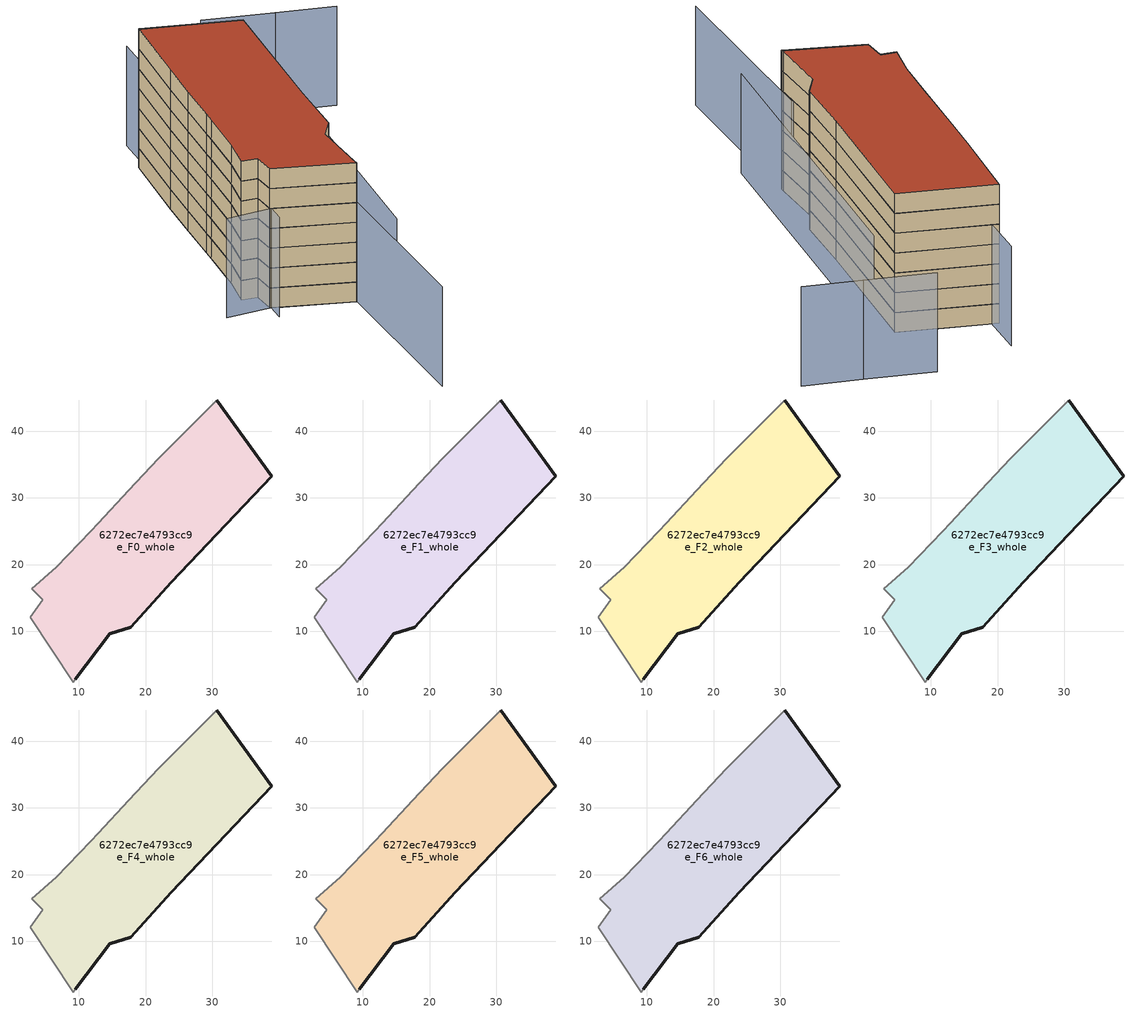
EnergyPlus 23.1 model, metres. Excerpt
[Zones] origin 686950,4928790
6272ec7e4793cc9e_F0_whole
 floor ground (EU_floor_Construction): 23.84,17.35 38.92,33.25 30.63,44.66 21.92,35.83 17.46,31.12 12.88,26.23 11.78,25.01 6.63,19.63 2.98,16.44 4.58,14.78 2.69,12.1 9.17,2.43 9.48,2.84 14.66,9.63 17.75,10.62 z0
 wall outside (EU_wall_Construction): 30.63,44.66 38.92,33.25 23.84,17.35 17.75,10.62 14.66,9.63 9.48,2.84 z0:3
 wall adiabatic (EU_wall_Construction): 9.48,2.84 9.17,2.43 2.69,12.1 4.58,14.78 2.98,16.44 6.63,19.63 11.78,25.01 12.88,26.23 17.46,31.12 21.92,35.83 30.63,44.66 z0:3
6272ec7e4793cc9e_F1_whole
 floor to 6272ec7e4793cc9e_F0_whole (EU_floor_Construction): 23.84,17.35 38.92,33.25 30.63,44.66 21.92,35.83 17.46,31.12 12.88,26.23 11.78,25.01 6.63,19.63 2.98,16.44 4.58,14.78 2.69,12.1 9.17,2.43 9.48,2.84 14.66,9.63 17.75,10.62 z3
 wall outside (EU_wall_Construction): 30.63,44.66 38.92,33.25 23.84,17.35 17.75,10.62 14.66,9.63 9.48,2.84 z3:6
 wall adiabatic (EU_wall_Construction): 9.48,2.84 9.17,2.43 2.69,12.1 4.58,14.78 2.98,16.44 6.63,19.63 11.78,25.01 12.88,26.23 17.46,31.12 21.92,35.83 30.63,44.66 z3:6
6272ec7e4793cc9e_F2_whole
 floor to 6272ec7e4793cc9e_F1_whole (EU_floor_Construction): 23.84,17.35 38.92,33.25 30.63,44.66 21.92,35.83 17.46,31.12 12.88,26.23 11.78,25.01 6.63,19.63 2.98,16.44 4.58,14.78 2.69,12.1 9.17,2.43 9.48,2.84 14.66,9.63 17.75,10.62 z6
 wall outside (EU_wall_Construction): 30.63,44.66 38.92,33.25 23.84,17.35 17.75,10.62 14.66,9.63 9.48,2.84 z6:9
 wall adiabatic (EU_wall_Construction): 9.48,2.84 9.17,2.43 2.69,12.1 4.58,14.78 2.98,16.44 6.63,19.63 11.78,25.01 12.88,26.23 17.46,31.12 21.92,35.83 30.63,44.66 z6:9
6272ec7e4793cc9e_F3_whole
 floor to 6272ec7e4793cc9e_F2_whole (EU_floor_Construction): 23.84,17.35 38.92,33.25 30.63,44.66 21.92,35.83 17.46,31.12 12.88,26.23 11.78,25.01 6.63,19.63 2.98,16.44 4.58,14.78 2.69,12.1 9.17,2.43 9.48,2.84 14.66,9.63 17.75,10.62 z9
 wall outside (EU_wall_Construction): 30.63,44.66 38.92,33.25 23.84,17.35 17.75,10.62 14.66,9.63 9.48,2.84 z9:12
 wall adiabatic (EU_wall_Construction): 9.48,2.84 9.17,2.43 2.69,12.1 4.58,14.78 2.98,16.44 6.63,19.63 11.78,25.01 12.88,26.23 17.46,31.12 21.92,35.83 30.63,44.66 z9:12
6272ec7e4793cc9e_F4_whole
 floor to 6272ec7e4793cc9e_F3_whole (EU_floor_Construction): 23.84,17.35 38.92,33.25 30.63,44.66 21.92,35.83 17.46,31.12 12.88,26.23 11.78,25.01 6.63,19.63 2.98,16.44 4.58,14.78 2.69,12.1 9.17,2.43 9.48,2.84 14.66,9.63 17.75,10.62 z12
 wall outside (EU_wall_Construction): 30.63,44.66 38.92,33.25 23.84,17.35 17.75,10.62 14.66,9.63 9.48,2.84 z12:15
 wall adiabatic (EU_wall_Construction): 9.48,2.84 9.17,2.43 2.69,12.1 4.58,14.78 2.98,16.44 6.63,19.63 11.78,25.01 12.88,26.23 17.46,31.12 21.92,35.83 30.63,44.66 z12:15
6272ec7e4793cc9e_F5_whole
 floor to 6272ec7e4793cc9e_F4_whole (EU_floor_Construction): 23.84,17.35 38.92,33.25 30.63,44.66 21.92,35.83 17.46,31.12 12.88,26.23 11.78,25.01 6.63,19.63 2.98,16.44 4.58,14.78 2.69,12.1 9.17,2.43 9.48,2.84 14.66,9.63 17.75,10.62 z15
 wall outside (EU_wall_Construction): 30.63,44.66 38.92,33.25 23.84,17.35 17.75,10.62 14.66,9.63 9.48,2.84 z15:18
 wall adiabatic (EU_wall_Construction): 9.48,2.84 9.17,2.43 2.69,12.1 4.58,14.78 2.98,16.44 6.63,19.63 11.78,25.01 12.88,26.23 17.46,31.12 21.92,35.83 30.63,44.66 z15:18
6272ec7e4793cc9e_F6_whole
 floor to 6272ec7e4793cc9e_F5_whole (EU_floor_Construction): 23.84,17.35 38.92,33.25 30.63,44.66 21.92,35.83 17.46,31.12 12.88,26.23 11.78,25.01 6.63,19.63 2.98,16.44 4.58,14.78 2.69,12.1 9.17,2.43 9.48,2.84 14.66,9.63 17.75,10.62 z18
 wall outside (EU_wall_Construction): 30.63,44.66 38.92,33.25 23.84,17.35 17.75,10.62 14.66,9.63 9.48,2.84 z18:21
 wall adiabatic (EU_wall_Construction): 9.48,2.84 9.17,2.43 2.69,12.1 4.58,14.78 2.98,16.44 6.63,19.63 11.78,25.01 12.88,26.23 17.46,31.12 21.92,35.83 30.63,44.66 z18:21
 roof outside (EU_roof_Construction): 30.63,44.66 38.92,33.25 23.84,17.35 17.75,10.62 14.66,9.63 9.48,2.84 9.17,2.43 2.69,12.1 4.58,14.78 2.98,16.44 6.63,19.63 11.78,25.01 12.88,26.23 17.46,31.12 21.92,35.83 z21
shading: -2.27,16.13 11.41,5.02 / 11.41,5.02 -7.22,-17.92 / 7.37,-4.32 40.77,30.99 / 35.54,48.73 1.06,9.97 / 57.72,28.41 52.53,35.08 / 52.57,35.02 46.44,43.03 z0:15
[Building]
EU S2 Campaign: North Axis=0; Terrain=City; Solar Distribution=FullExterior
[Site:Location]
Bologna: Latitude=44.5; Longitude=11.25; Time Zone=1; Elevation=37
[SizingPeriod:WeatherFileDays]
AnnualSizingPeriod: Begin Month=1; Begin Day of Month=1; End Month=12; End Day of Month=31; Day of Week for Start Day=Monday; Use Weather File Daylight Saving Period=No; Use Weather File Rain and Snow Indicators=No
[MATERIAL]
EU_InternalMass_Material: Roughness=MediumRough; Thickness=0.1; Conductivity=1; Density=1800; Specific Heat=900; Thermal Absorptance=0.9; Solar Absorptance=0.7; Visible Absorptance=0.7
[MATERIAL:NOMASS] Roughness=MediumRough; Thermal Absorptance=0.9; Solar Absorptance=0.7; Visible Absorptance=0.7
Name | Thermal Resistance
EU_wall_NoMass | 0.905828
EU_roof_NoMass | 0.37593
EU_floor_NoMass | 0.67114
[CONSTRUCTION]
EU_wall_Construction: EU_wall_NoMass
EU_roof_Construction: EU_roof_NoMass
EU_floor_Construction: EU_floor_NoMass
EU_InternalMass_Construction: EU_InternalMass_Material
[ZONE] Type=1; Multiplier=1; Ceiling Height=autocalculate; Volume=1755.77; Floor Area=autocalculate; Part of Total Floor Area=Yes
6272ec7e4793cc9e_F0_whole; 6272ec7e4793cc9e_F1_whole; 6272ec7e4793cc9e_F2_whole; 6272ec7e4793cc9e_F3_whole; 6272ec7e4793cc9e_F4_whole; 6272ec7e4793cc9e_F5_whole; 6272ec7e4793cc9e_F6_whole
[INTERNALMASS] Construction=EU_InternalMass_Construction; Surface Area=504.96
Name | Zone or ZoneList
6272ec7e4793cc9e_F0_whole_EU_InternalMass | 6272ec7e4793cc9e_F0_whole
6272ec7e4793cc9e_F1_whole_EU_InternalMass | 6272ec7e4793cc9e_F1_whole
6272ec7e4793cc9e_F2_whole_EU_InternalMass | 6272ec7e4793cc9e_F2_whole
6272ec7e4793cc9e_F3_whole_EU_InternalMass | 6272ec7e4793cc9e_F3_whole
6272ec7e4793cc9e_F4_whole_EU_InternalMass | 6272ec7e4793cc9e_F4_whole
6272ec7e4793cc9e_F5_whole_EU_InternalMass | 6272ec7e4793cc9e_F5_whole
6272ec7e4793cc9e_F6_whole_EU_InternalMass | 6272ec7e4793cc9e_F6_whole
[OTHEREQUIPMENT] Fuel Type=Electricity; Design Level Calculation Method=Watts/Area; Power per Zone Floor Area=1; Fraction Latent=0; Fraction Radiant=0; Fraction Lost=0; Carbon Dioxide Generation Rate=0; EndUse Subcategory=EU_Step8_InternalGains
Name | Zone or ZoneList or Space or SpaceList | Schedule
EU_Step8_InternalGain_6272ec7e4793cc9e_F0_whole_f000 | 6272ec7e4793cc9e_F0_whole | EU_Step8_GainSchedule_6272ec7e4793cc9e_F0_whole_f000
EU_Step8_InternalGain_6272ec7e4793cc9e_F1_whole_f000 | 6272ec7e4793cc9e_F1_whole | EU_Step8_GainSchedule_6272ec7e4793cc9e_F1_whole_f000
EU_Step8_InternalGain_6272ec7e4793cc9e_F2_whole_f000 | 6272ec7e4793cc9e_F2_whole | EU_Step8_GainSchedule_6272ec7e4793cc9e_F2_whole_f000
EU_Step8_InternalGain_6272ec7e4793cc9e_F3_whole_f000 | 6272ec7e4793cc9e_F3_whole | EU_Step8_GainSchedule_6272ec7e4793cc9e_F3_whole_f000
EU_Step8_InternalGain_6272ec7e4793cc9e_F4_whole_f000 | 6272ec7e4793cc9e_F4_whole | EU_Step8_GainSchedule_6272ec7e4793cc9e_F4_whole_f000
EU_Step8_InternalGain_6272ec7e4793cc9e_F5_whole_f000 | 6272ec7e4793cc9e_F5_whole | EU_Step8_GainSchedule_6272ec7e4793cc9e_F5_whole_f000
EU_Step8_InternalGain_6272ec7e4793cc9e_F6_whole_f000 | 6272ec7e4793cc9e_F6_whole | EU_Step8_GainSchedule_6272ec7e4793cc9e_F6_whole_f000
[ZONEVENTILATION:DESIGNFLOWRATE] Schedule=EU_AlwaysOn; Design Flow Rate Calculation Method=AirChanges/Hour; Air Changes per Hour=0.73129; Ventilation Type=Natural; Fan Pressure Rise=0; Fan Total Efficiency=1; Constant Term Coefficient=1; Temperature Term Coefficient=0; Velocity Term Coefficient=0; Velocity Squared Term Coefficient=0; Minimum Indoor Temperature=-100; Maximum Indoor Temperature=100; Delta Temperature=-100; Minimum Outdoor Temperature=-100; Maximum Outdoor Temperature=100; Maximum Wind Speed=40
Name | Zone or ZoneList or Space or SpaceList
EU_ConstantAir_6272ec7e4793cc9e_F0_whole | 6272ec7e4793cc9e_F0_whole
EU_ConstantAir_6272ec7e4793cc9e_F1_whole | 6272ec7e4793cc9e_F1_whole
EU_ConstantAir_6272ec7e4793cc9e_F2_whole | 6272ec7e4793cc9e_F2_whole
EU_ConstantAir_6272ec7e4793cc9e_F3_whole | 6272ec7e4793cc9e_F3_whole
EU_ConstantAir_6272ec7e4793cc9e_F4_whole | 6272ec7e4793cc9e_F4_whole
EU_ConstantAir_6272ec7e4793cc9e_F5_whole | 6272ec7e4793cc9e_F5_whole
EU_ConstantAir_6272ec7e4793cc9e_F6_whole | 6272ec7e4793cc9e_F6_whole
[HVACTEMPLATE:THERMOSTAT] Constant Heating Setpoint=20; Constant Cooling Setpoint=50
EU_HeatOnly_6272ec7e4793cc9e_F0_whole; EU_HeatOnly_6272ec7e4793cc9e_F1_whole; EU_HeatOnly_6272ec7e4793cc9e_F2_whole; EU_HeatOnly_6272ec7e4793cc9e_F3_whole; EU_HeatOnly_6272ec7e4793cc9e_F4_whole; EU_HeatOnly_6272ec7e4793cc9e_F5_whole; EU_HeatOnly_6272ec7e4793cc9e_F6_whole
[HVACTEMPLATE:ZONE:IDEALLOADSAIRSYSTEM] System Availability Schedule=EU_AlwaysOn; Maximum Heating Supply Air Temperature=50; Minimum Cooling Supply Air Temperature=13; Maximum Heating Supply Air Humidity Ratio=0.0156; Minimum Cooling Supply Air Humidity Ratio=0.0077; Heating Limit=NoLimit; Cooling Limit=NoLimit; Heating Availability Schedule=EU_AlwaysOn; Cooling Availability Schedule=EU_CoolingOff; Dehumidification Control Type=ConstantSensibleHeatRatio; Cooling Sensible Heat Ratio=0.7; Dehumidification Setpoint=60; Humidification Control Type=None; Humidification Setpoint=30; Outdoor Air Method=None; Outdoor Air Flow Rate per Person=0.00944; Outdoor Air Flow Rate per Zone Floor Area=0; Outdoor Air Flow Rate per Zone=0; Demand Controlled Ventilation Type=None; Outdoor Air Economizer Type=NoEconomizer; Heat Recovery Type=None; Sensible Heat Recovery Effectiveness=0.7; Latent Heat Recovery Effectiveness=0.65
Name | Template Thermostat
6272ec7e4793cc9e_F0_whole | EU_HeatOnly_6272ec7e4793cc9e_F0_whole
6272ec7e4793cc9e_F1_whole | EU_HeatOnly_6272ec7e4793cc9e_F1_whole
6272ec7e4793cc9e_F2_whole | EU_HeatOnly_6272ec7e4793cc9e_F2_whole
6272ec7e4793cc9e_F3_whole | EU_HeatOnly_6272ec7e4793cc9e_F3_whole
6272ec7e4793cc9e_F4_whole | EU_HeatOnly_6272ec7e4793cc9e_F4_whole
6272ec7e4793cc9e_F5_whole | EU_HeatOnly_6272ec7e4793cc9e_F5_whole
6272ec7e4793cc9e_F6_whole | EU_HeatOnly_6272ec7e4793cc9e_F6_whole
[SIZING:ZONE] Zone Cooling Design Supply Air Temperature Input Method=SupplyAirTemperature; Zone Cooling Design Supply Air Temperature=13; Zone Heating Design Supply Air Temperature Input Method=SupplyAirTemperature; Zone Heating Design Supply Air Temperature=50; Zone Cooling Design Supply Air Humidity Ratio=0.008; Zone Heating Design Supply Air Humidity Ratio=0.008; Cooling Design Air Flow Method=DesignDay; Cooling Design Air Flow Rate=0; Cooling Minimum Air Flow per Zone Floor Area=0.000762; Cooling Minimum Air Flow=0; Cooling Minimum Air Flow Fraction=0.2; Heating Design Air Flow Method=DesignDay; Heating Design Air Flow Rate=0; Heating Maximum Air Flow per Zone Floor Area=0.002032; Heating Maximum Air Flow=0.141576; Heating Maximum Air Flow Fraction=0.3; Account for Dedicated Outdoor Air System=No; Dedicated Outdoor Air System Control Strategy=NeutralSupplyAir; Dedicated Outdoor Air Low Setpoint Temperature for Design=autosize; Dedicated Outdoor Air High Setpoint Temperature for Design=autosize; Zone Load Sizing Method=Sensible Load Only No Latent Load; Zone Latent Cooling Design Supply Air Humidity Ratio Input Method=HumidityRatioDifference; Zone Cooling Design Supply Air Humidity Ratio Difference=0.005; Zone Latent Heating Design Supply Air Humidity Ratio Input Method=HumidityRatioDifference; Zone Humidification Design Supply Air Humidity Ratio Difference=0.005
6272ec7e4793cc9e_F0_whole; 6272ec7e4793cc9e_F1_whole; 6272ec7e4793cc9e_F2_whole; 6272ec7e4793cc9e_F3_whole; 6272ec7e4793cc9e_F4_whole; 6272ec7e4793cc9e_F5_whole; 6272ec7e4793cc9e_F6_whole
[SCHEDULE:CONSTANT]
Name | Hourly Value
EU_AlwaysOn | 1
EU_CoolingOff | 0
[SCHEDULE:FILE] Column Number=1; Rows to Skip at Top=0; Number of Hours of Data=8760; Column Separator=Comma; Interpolate to Timestep=No; Minutes per Item=60; Adjust Schedule for Daylight Savings=Yes
Name | File
EU_Step8_GainSchedule_6272ec7e4793cc9e_F0_whole_f000 | ../../schedules/6272ec7e4793cc9e/6272ec7e4793cc9e_F0_whole_f000_gain.csv
EU_Step8_GainSchedule_6272ec7e4793cc9e_F1_whole_f000 | ../../schedules/6272ec7e4793cc9e/6272ec7e4793cc9e_F1_whole_f000_gain.csv
EU_Step8_GainSchedule_6272ec7e4793cc9e_F2_whole_f000 | ../../schedules/6272ec7e4793cc9e/6272ec7e4793cc9e_F2_whole_f000_gain.csv
EU_Step8_GainSchedule_6272ec7e4793cc9e_F3_whole_f000 | ../../schedules/6272ec7e4793cc9e/6272ec7e4793cc9e_F3_whole_f000_gain.csv
EU_Step8_GainSchedule_6272ec7e4793cc9e_F4_whole_f000 | ../../schedules/6272ec7e4793cc9e/6272ec7e4793cc9e_F4_whole_f000_gain.csv
EU_Step8_GainSchedule_6272ec7e4793cc9e_F5_whole_f000 | ../../schedules/6272ec7e4793cc9e/6272ec7e4793cc9e_F5_whole_f000_gain.csv
EU_Step8_GainSchedule_6272ec7e4793cc9e_F6_whole_f000 | ../../schedules/6272ec7e4793cc9e/6272ec7e4793cc9e_F6_whole_f000_gain.csv
